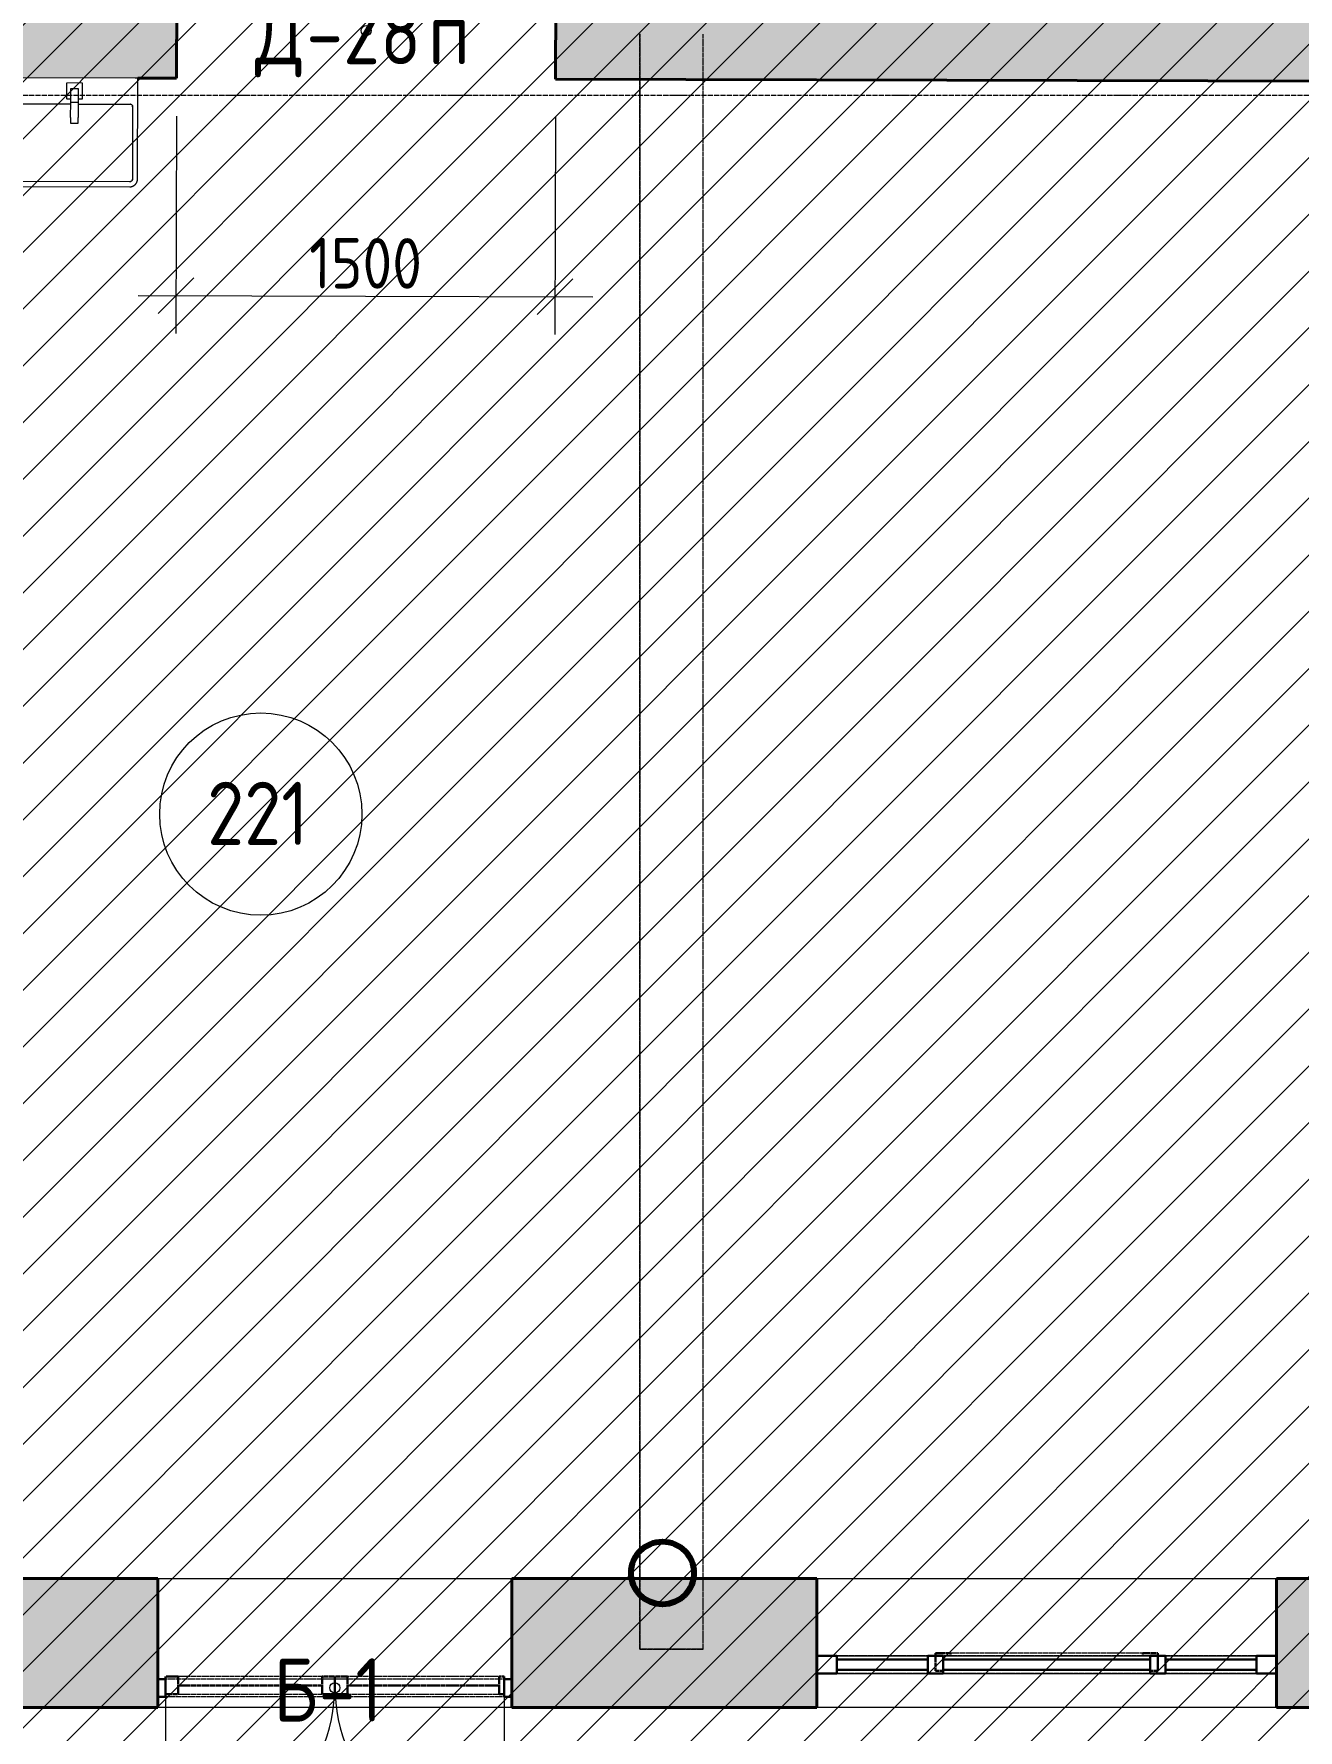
# Model space of a CAD drawing. Header units: millimetres. Extents: x -11886 to 379896, y -8130 to 47743.
# Drawn here: x 133442 to 138445, y 2291 to 8999 of the extents above; entities that cross this region are included whole.
import ezdxf

# ---------------------------------------------------------------- set-up
doc = ezdxf.new("R2010")
doc.units = ezdxf.units.MM
for name, pattern in [('ADSK_Линия сетки', [25, 20, -2.5, 0, -2.5]), ('ADSK_Сверху', [4.5, 3, -1.5]), ('ADSK_Снесено', [4.5, 3, -1.5])]:
    doc.linetypes.add(name, pattern=pattern)
for name, color, linetype, lineweight, true_color in [('_ Окна', 5, 'Continuous', 30, 0x0000ff), ('Витраж', 5, 'Continuous', 18, 0x0000ff), ('Двери', 5, 'Continuous', 18, 0x0000ff), ('Окна', 5, 'Continuous', 18, 0x0000ff), ('Панели витража', 5, 'Continuous', 18, 0x0000ff), ('планы со стояками отопление_dwg', 7, 'Continuous', 9, 0x767676), ('Сантехника', 5, 'Continuous', 18, 0x0000ff), ('Стены внутренние', 5, 'Continuous', 18, 0x0000ff), ('Стены наружные', 1, 'ADSK_Снесено', 18, 0xff0000)]:
    doc.layers.add(name, color=color, linetype=linetype, lineweight=lineweight, true_color=true_color)
for name, color, linetype, lineweight in [('Каркас', 7, 'Continuous', 18), ('Марки дверей', 7, 'Continuous', 20), ('Марки помещений', 7, 'Continuous', 20), ('Оси', 7, 'Continuous', 9), ('Размеры', 7, 'Continuous', 9), ('стояки', 7, 'Continuous', 9)]:
    doc.layers.add(name, color=color, linetype=linetype, lineweight=lineweight)
doc.styles.add('GOST Common_1', font='GOST_Common.ttf', dxfattribs={"width": 0.9, "height": 200})
doc.dimstyles.new('ADSK_Основной_2_мм_Округление_до_1_мм', dxfattribs={"dimscale": 304.8, "dimtxt": 201.142999, "dimasz": 0.463911, "dimexe": 0.492126, "dimexo": 0.492126, "dimgap": 0.098425, "dimtad": 1, "dimdec": 0, "dimdsep": 46, "dimtxsty": 'GOST Common_1', "dimblk1": 'OBLIQUE', "dimblk2": 'OBLIQUE', "dimsah": 1, "dimcen": 0.09, "dimdle": 0.492126, "dimazin": 2, "dimtfac": 1, "dimtdec": 4, "dimtix": 1, "dimtmove": 0, "dimatfit": 3, "dimfxl": 1, "dimtvp": 1, "dimtolj": 1, "dimtzin": 0, "dimlwd": 20, "dimlwe": 20, "dimarcsym": 2})

# ---------------------------------------------------------------- blocks, each defined once
blk = doc.blocks.new('Прямоугольный импост - 70х20_60мм-1225109-02 План 2-го этажа маркировочный')
at = {"layer": 'Витраж', "color": 161, "linetype": 'ADSK_Сверху', "true_color": 0xaaaaff}
for p, q in [((39665.6, 2434.5), (39665.6, 2364.5)), ((39745.6, 2434.5), (39665.6, 2434.5)), ((40135.6, 2434.5), (40105.6, 2434.5)), ((39745.6, 2364.5), (39665.6, 2364.5)), ((40135.6, 2364.5), (40105.6, 2364.5))]:
    blk.add_line(p, q, dxfattribs=at)
blk = doc.blocks.new('Прямоугольный импост - 70х20_60мм-1424711-02 План 2-го этажа маркировочный')
at = {"layer": 'Витраж', "color": 161, "linetype": 'ADSK_Сверху', "true_color": 0xaaaaff}
for p, q in [((-80, 35), (0, 35)), ((0, 35), (0, -35)), ((0, -35), (-80, -35))]:
    blk.add_line(p, q, dxfattribs=at)
blk = doc.blocks.new('Прямоугольный импост - 70х20_60мм-1424712-02 План 2-го этажа маркировочный')
at = {"layer": 'Витраж', "color": 161, "linetype": 'ADSK_Сверху', "true_color": 0xaaaaff}
for p, q in [((0, 35), (-80, 35)), ((0, -35), (0, 35)), ((-80, -35), (0, -35))]:
    blk.add_line(p, q, dxfattribs=at)
blk = doc.blocks.new('Прямоугольный импост - 70х20_60мм-1225111-02 План 2-го этажа маркировочный')
at = {"layer": 'Витраж', "color": 161, "linetype": 'ADSK_Сверху', "true_color": 0xaaaaff}
for p, q in [((40165.6, 2434.5), (40135.6, 2434.5)), ((41015.6, 2434.5), (40985.6, 2434.5)), ((40165.6, 2364.5), (40135.6, 2364.5)), ((41015.6, 2364.5), (40985.6, 2364.5))]:
    blk.add_line(p, q, dxfattribs=at)
blk = doc.blocks.new('Витраж-тент со смещением вовне - 60мм 30 сдвиг-1466942-02 План 2-го этажа маркировочный')
at = {"layer": '_ Окна', "color": 161, "linetype": 'ADSK_Сверху', "true_color": 0xaaaaff}
for p, q in [((-440, 25), (-440, -45)), ((-440, 25), (-410, 25)), ((-440, -45), (-440, 25)), ((440, 25), (410, 25)), ((440, -45), (440, 25)), ((440, -45), (440, 25)), ((-380, -45), (-440, -45)), ((-380, -35), (-380, -45)), ((380, -35), (380, -45)), ((380, -45), (440, -45))]:
    blk.add_line(p, q, dxfattribs=at)
at = {"layer": 'Окна', "color": 161, "linetype": 'ADSK_Сверху', "true_color": 0xaaaaff}
blk.add_line((-380, -45), (380, -45), dxfattribs=at)
blk = doc.blocks.new('Прямоугольный импост - 70х20_60мм-1225113-02 План 2-го этажа маркировочный')
at = {"layer": 'Витраж', "color": 161, "linetype": 'ADSK_Сверху', "true_color": 0xaaaaff}
for p, q in [((41045.6, 2434.5), (41015.6, 2434.5)), ((41485.6, 2434.5), (41405.6, 2434.5)), ((41485.6, 2364.5), (41485.6, 2434.5)), ((41045.6, 2364.5), (41015.6, 2364.5)), ((41485.6, 2364.5), (41405.6, 2364.5))]:
    blk.add_line(p, q, dxfattribs=at)
blk = doc.blocks.new('Прямоугольный импост - 70х60мм-1424709-02 План 2-го этажа маркировочный')
at = {"layer": 'Витраж', "color": 161, "linetype": 'ADSK_Сверху', "true_color": 0xaaaaff}
for p, q in [((-30, 35), (30, 35)), ((30, -35), (-30, -35))]:
    blk.add_line(p, q, dxfattribs=at)
blk = doc.blocks.new('Прямоугольный импост - 70х60мм-1225009-02 План 2-го этажа маркировочный')
at = {"layer": 'Витраж', "color": 161, "linetype": 'ADSK_Сверху', "true_color": 0xaaaaff}
for p, q in [((41045.6, 2434.5), (41045.6, 2364.5)), ((41405.6, 2434.5), (41045.6, 2434.5)), ((41405.6, 2364.5), (41405.6, 2434.5)), ((41405.6, 2364.5), (41045.6, 2364.5))]:
    blk.add_line(p, q, dxfattribs=at)
blk = doc.blocks.new('Прямоугольный импост - 70х60мм-1242018-02 План 2-го этажа маркировочный')
at = {"layer": 'Витраж', "color": 161, "linetype": 'ADSK_Сверху', "true_color": 0xaaaaff}
for p, q in [((40165.6, 2434.5), (40165.6, 2364.5)), ((40985.6, 2434.5), (40165.6, 2434.5)), ((40985.6, 2364.5), (40985.6, 2434.5)), ((40985.6, 2364.5), (40165.6, 2364.5))]:
    blk.add_line(p, q, dxfattribs=at)
blk = doc.blocks.new('Витраж-тент - 50мм правый-1510423-02 План 2-го этажа маркировочный')
at = {"layer": '_ Окна', "color": 161, "linetype": 'ADSK_Сверху', "true_color": 0xaaaaff}
for p, q in [((-335, 25), (-335, -45)), ((-335, 25), (-315, 25)), ((-335, -45), (-335, 25)), ((-315, 25), (-315, -45)), ((335, 25), (285, 25)), ((285, 25), (285, -45)), ((335, -45), (335, 25)), ((335, -45), (335, 25)), ((-315, -45), (-335, -45)), ((-315, -10), (285, -10)), ((285, -45), (335, -45))]:
    blk.add_line(p, q, dxfattribs=at)
at = {"layer": 'Окна', "color": 161, "linetype": 'ADSK_Сверху', "true_color": 0xaaaaff}
for p, q in [((285, 25), (-315, 25)), ((-315, -45), (285, -45))]:
    blk.add_line(p, q, dxfattribs=at)
blk = doc.blocks.new('Прямоугольный импост - 70х30мм-1301855-02 План 2-го этажа маркировочный')
at = {"layer": 'Витраж', "color": 161, "linetype": 'ADSK_Сверху', "true_color": 0xaaaaff}
for p, q in [((25793.9, 2342.4), (25793.9, 2272.4)), ((26493.9, 2342.4), (25793.9, 2342.4)), ((26493.9, 2272.4), (25793.9, 2272.4))]:
    blk.add_line(p, q, dxfattribs=at)
blk = doc.blocks.new('Прямоугольный импост - 70х30мм-1301848-02 План 2-го этажа маркировочный')
at = {"layer": 'Витраж', "color": 161, "linetype": 'ADSK_Сверху', "true_color": 0xaaaaff}
for p, q in [((-30, -35), (-30, 35)), ((-30, 35), (0, 35)), ((0, 35), (0, -35)), ((0, -35), (-30, -35))]:
    blk.add_line(p, q, dxfattribs=at)
blk = doc.blocks.new('Прямоугольный импост - 70х30мм-1301849-02 План 2-го этажа маркировочный')
at = {"layer": 'Витраж', "color": 161, "linetype": 'ADSK_Сверху', "true_color": 0xaaaaff}
for p, q in [((0, 35), (-30, 35)), ((-30, 35), (-30, -35)), ((0, -35), (0, 35)), ((-30, -35), (0, -35))]:
    blk.add_line(p, q, dxfattribs=at)
blk = doc.blocks.new('Витраж-тент - 50мм-1510424-02 План 2-го этажа маркировочный')
at = {"layer": '_ Окна', "color": 161, "linetype": 'ADSK_Сверху', "true_color": 0xaaaaff}
for p, q in [((-335, 25), (-335, -45)), ((-335, 25), (-285, 25)), ((-335, -45), (-335, 25)), ((-285, 25), (-285, -45)), ((335, 25), (285, 25)), ((285, 25), (285, -45)), ((335, -45), (335, 25)), ((335, -45), (335, 25)), ((-285, -45), (-335, -45)), ((-285, -10), (285, -10)), ((285, -45), (335, -45))]:
    blk.add_line(p, q, dxfattribs=at)
at = {"layer": 'Окна', "color": 161, "linetype": 'ADSK_Сверху', "true_color": 0xaaaaff}
for p, q in [((285, 25), (-285, 25)), ((-285, -45), (285, -45))]:
    blk.add_line(p, q, dxfattribs=at)
blk = doc.blocks.new('Прямоугольный импост - 70х30мм-1301856-02 План 2-го этажа маркировочный')
at = {"layer": 'Витраж', "color": 161, "linetype": 'ADSK_Сверху', "true_color": 0xaaaaff}
for p, q in [((27193.9, 2342.4), (26493.9, 2342.4)), ((27193.9, 2272.4), (27193.9, 2342.4)), ((27193.9, 2272.4), (26493.9, 2272.4))]:
    blk.add_line(p, q, dxfattribs=at)
blk = doc.blocks.new('Системная панель - _AR_Стекло_40мм_привязка по центру-V20-02 План 2-го этажа маркировочный')
at = {"layer": 'Панели витража', "lineweight": 30}
for p, q in [((180, 20), (-180, 20)), ((-180, 20), (-180, -20)), ((180, -20), (180, 20)), ((-180, -20), (180, -20))]:
    blk.add_line(p, q, dxfattribs=at)
blk = doc.blocks.new('Прямоугольный импост - 70х40_60мм-V8-02 План 2-го этажа маркировочный')
at = {"layer": 'Витраж'}
for p, q in [((41045.6, 2434.5), (41405.6, 2434.5)), ((41045.6, 2364.5), (41405.6, 2364.5))]:
    blk.add_line(p, q, dxfattribs=at)
blk = doc.blocks.new('Прямоугольный импост - 70х20_60мм-V21-02 План 2-го этажа маркировочный')
at = {"layer": 'Витраж', "lineweight": 30}
for p, q in [((-80, 35), (0, 35)), ((-80, -35), (-80, 35)), ((0, 35), (0, -35)), ((0, -35), (-80, -35))]:
    blk.add_line(p, q, dxfattribs=at)
blk = doc.blocks.new('Прямоугольный импост - 70х20_60мм-V22-02 План 2-го этажа маркировочный')
at = {"layer": 'Витраж', "lineweight": 30}
for p, q in [((0, 35), (-80, 35)), ((-80, 35), (-80, -35)), ((0, -35), (0, 35)), ((-80, -35), (0, -35))]:
    blk.add_line(p, q, dxfattribs=at)
blk = doc.blocks.new('Прямоугольный импост - 70х40_60мм-V9-02 План 2-го этажа маркировочный')
at = {"layer": 'Витраж'}
for p, q in [((39745.6, 2434.5), (40105.6, 2434.5)), ((39745.6, 2364.5), (40105.6, 2364.5))]:
    blk.add_line(p, q, dxfattribs=at)
blk = doc.blocks.new('Системная панель - _AR_Стекло_40мм_привязка по центру-V23-02 План 2-го этажа маркировочный')
at = {"layer": 'Панели витража', "lineweight": 30}
for p, q in [((410, 20), (-410, 20)), ((-410, 20), (-410, -20)), ((410, -20), (410, 20)), ((-410, -20), (410, -20))]:
    blk.add_line(p, q, dxfattribs=at)
blk = doc.blocks.new('Прямоугольный импост - 70х40_60мм-1229822-02 План 2-го этажа маркировочный')
at = {"layer": 'Витраж'}
for p, q in [((40165.6, 2434.5), (40985.6, 2434.5)), ((40165.6, 2364.5), (40985.6, 2364.5))]:
    blk.add_line(p, q, dxfattribs=at)
blk = doc.blocks.new('Прямоугольный импост - 70х60мм-V24-02 План 2-го этажа маркировочный')
at = {"layer": 'Витраж', "lineweight": 30}
for p, q in [((-30, 35), (30, 35)), ((-30, -35), (-30, 35)), ((30, 35), (30, -35)), ((30, -35), (-30, -35))]:
    blk.add_line(p, q, dxfattribs=at)
blk = doc.blocks.new('Дверь-Витраж-Двойная-Балконная - Дверь-Витраж-Двойная-Балконная-1405108-02 План 2-го этажа маркировочный')
at = {"layer": 'Двери'}
for p, q in [((-670, 35), (-670, 660)), ((670, 35), (670, 660))]:
    blk.add_line(p, q, dxfattribs=at)
for centre, start, end in [((-670, -10), 0, 90), ((670, -10), 90, 180)]:
    blk.add_arc(centre, 670, start, end, dxfattribs=at)
blk = doc.blocks.new('Прямоугольный импост - 70х30мм-1301847-02 План 2-го этажа маркировочный')
at = {"layer": 'Витраж', "lineweight": 30}
for p, q in [((-30, 35), (0, 35)), ((-30, -35), (-30, 35)), ((0, 35), (0, -35)), ((0, -35), (-30, -35))]:
    blk.add_line(p, q, dxfattribs=at)
blk = doc.blocks.new('Прямоугольный импост - 70х30мм-1301850-02 План 2-го этажа маркировочный')
at = {"layer": 'Витраж', "lineweight": 30}
for p, q in [((0, 35), (-30, 35)), ((-30, 35), (-30, -35)), ((0, -35), (0, 35)), ((-30, -35), (0, -35))]:
    blk.add_line(p, q, dxfattribs=at)
blk = doc.blocks.new('Parametric_Porcelain_bathroom_sink_20774 - 500х430мм-V219-02 План 2-го этажа маркировочный')
at = {"layer": 'Сантехника'}
for p, q in [((-125, 540), (-125, 140)), ((-105, 253.2), (-105, 540)), ((345, 570), (-95, 570)), ((-95, 550), (345, 550)), ((355, 540), (355, 253.2)), ((375, 140), (375, 540)), ((140, 319.1), (110, 319.1)), ((110, 319.1), (110, 296.1)), ((140, 319.1), (110, 319.1)), ((110, 236.5), (110, 296.1)), ((140, 296.1), (140, 319.1)), ((140, 296.1), (140, 236.5)), ((110, 243.2), (-95, 243.2)), ((93.2, 221.2), (93.2, 161.6)), ((110, 223.1), (95.1, 223.1)), ((110, 201.5), (110, 236.5)), ((140, 236.5), (110, 236.5)), ((110, 181.5), (110, 201.5)), ((345, 243.2), (140, 243.2)), ((140, 236.5), (140, 201.5)), ((154.6, 223.1), (140, 223.1)), ((140, 201.5), (140, 181.5)), ((156.5, 161.6), (156.5, 221.2)), ((-125, 140), (-120, 140)), ((-120, 140), (-115, 140)), ((-115, 140), (365, 140)), ((94.7, 160.1), (155, 160.1)), ((140, 181.5), (110, 181.5)), ((365, 140), (370, 140)), ((370, 140), (375, 140))]:
    blk.add_line(p, q, dxfattribs=at)
at = {"layer": 'Сантехника', "flags": 128}
for points in [[(-95, 570), (-96.2, 570), (-97.4, 569.9), (-98.6, 569.8), (-99.8, 569.6), (-101, 569.4), (-102.1, 569.1), (-103.3, 568.8), (-104.4, 568.5), (-105.6, 568.1), (-106.7, 567.6), (-107.8, 567.1), (-108.9, 566.6), (-109.9, 566), (-110.9, 565.4), (-111.9, 564.8), (-112.9, 564.1), (-113.9, 563.3), (-114.8, 562.6), (-115.7, 561.7), (-116.5, 560.9), (-117.3, 560), (-118.1, 559.1), (-118.9, 558.2), (-119.6, 557.2), (-120.2, 556.2), (-120.9, 555.2), (-121.5, 554.1), (-122, 553.1), (-122.5, 552), (-123, 550.9), (-123.4, 549.7), (-123.7, 548.6), (-124.1, 547.4), (-124.3, 546.3), (-124.6, 545.1), (-124.7, 543.9), (-124.9, 542.7), (-125, 541.5), (-125, 540.3), (-125, 540)], [(-105, 540), (-105, 540.4), (-105, 540.8), (-104.9, 541.2), (-104.9, 541.6), (-104.8, 542), (-104.7, 542.4), (-104.6, 542.8), (-104.5, 543.1), (-104.4, 543.5), (-104.2, 543.9), (-104, 544.3), (-103.9, 544.6), (-103.7, 545), (-103.5, 545.3), (-103.3, 545.6), (-103, 546), (-102.8, 546.3), (-102.5, 546.6), (-102.2, 546.9), (-102, 547.2), (-101.7, 547.4), (-101.4, 547.7), (-101.1, 548), (-100.7, 548.2), (-100.4, 548.4), (-100.1, 548.6), (-99.7, 548.8), (-99.4, 549), (-99, 549.2), (-98.6, 549.3), (-98.2, 549.5), (-97.9, 549.6), (-97.5, 549.7), (-97.1, 549.8), (-96.7, 549.9), (-96.3, 549.9), (-95.9, 550), (-95.5, 550), (-95.1, 550), (-95, 550)], [(-104.9, 541.3), (-105, 540.9), (-105, 540.5), (-105, 540.1), (-105, 540)], [(-101, 548), (-101.3, 547.8), (-101.6, 547.5), (-101.9, 547.2), (-102.2, 547), (-102.4, 546.7)], [(-95, 550), (-95.4, 550), (-95.8, 550), (-96.2, 549.9), (-96.6, 549.9)], [(375, 540), (375, 541.2), (374.9, 542.4), (374.8, 543.6), (374.6, 544.8), (374.4, 546), (374.1, 547.1), (373.8, 548.3), (373.5, 549.4), (373.1, 550.6), (372.6, 551.7), (372.1, 552.8), (371.6, 553.9), (371, 554.9), (370.4, 555.9), (369.8, 556.9), (369.1, 557.9), (368.3, 558.9), (367.6, 559.8), (366.7, 560.7), (365.9, 561.5), (365, 562.3), (364.1, 563.1), (363.2, 563.9), (362.2, 564.6), (361.2, 565.2), (360.2, 565.9), (359.1, 566.5), (358.1, 567), (357, 567.5), (355.9, 568), (354.7, 568.4), (353.6, 568.7), (352.4, 569.1), (351.3, 569.3), (350.1, 569.6), (348.9, 569.7), (347.7, 569.9), (346.5, 570), (345.3, 570), (345, 570)], [(346.3, 549.9), (345.9, 550), (345.5, 550), (345.1, 550), (345, 550)], [(345, 550), (345.4, 550), (345.8, 550), (346.2, 549.9), (346.6, 549.9), (347, 549.8), (347.4, 549.7), (347.8, 549.6), (348.1, 549.5), (348.5, 549.4), (348.9, 549.2), (349.3, 549), (349.6, 548.9), (350, 548.7), (350.3, 548.5), (350.6, 548.3), (351, 548), (351.3, 547.8), (351.6, 547.5), (351.9, 547.2), (352.2, 547), (352.4, 546.7), (352.7, 546.4), (353, 546.1), (353.2, 545.7), (353.4, 545.4), (353.6, 545.1), (353.8, 544.7), (354, 544.4), (354.2, 544), (354.3, 543.6), (354.5, 543.2), (354.6, 542.9), (354.7, 542.5), (354.8, 542.1), (354.9, 541.7), (354.9, 541.3), (355, 540.9), (355, 540.5), (355, 540.1), (355, 540)], [(353, 546), (352.8, 546.3), (352.5, 546.6), (352.2, 546.9), (352, 547.2), (351.7, 547.4)], [(355, 540), (355, 540.4), (355, 540.8), (354.9, 541.2), (354.9, 541.6)], [(-105, 253.2), (-105, 252.8), (-105, 252.4), (-104.9, 252), (-104.9, 251.6)], [(-95, 243.2), (-95.4, 243.2), (-95.8, 243.2), (-96.2, 243.2), (-96.6, 243.3), (-97, 243.4), (-97.4, 243.5), (-97.8, 243.6), (-98.1, 243.7), (-98.5, 243.8), (-98.9, 244), (-99.3, 244.1), (-99.6, 244.3), (-100, 244.5), (-100.3, 244.7), (-100.6, 244.9), (-101, 245.2), (-101.3, 245.4), (-101.6, 245.7), (-101.9, 245.9), (-102.2, 246.2), (-102.4, 246.5), (-102.7, 246.8), (-103, 247.1), (-103.2, 247.4), (-103.4, 247.8), (-103.6, 248.1), (-103.8, 248.5), (-104, 248.8), (-104.2, 249.2), (-104.3, 249.5), (-104.5, 249.9), (-104.6, 250.3), (-104.7, 250.7), (-104.8, 251.1), (-104.9, 251.5), (-104.9, 251.9), (-105, 252.3), (-105, 252.7), (-105, 253.1), (-105, 253.2)], [(-103, 247.2), (-102.8, 246.9), (-102.5, 246.6), (-102.2, 246.3), (-102, 246), (-101.7, 245.7)], [(-96.3, 243.3), (-95.9, 243.2), (-95.5, 243.2), (-95.1, 243.2), (-95, 243.2)], [(355, 253.2), (355, 252.8), (355, 252.4), (354.9, 252), (354.9, 251.6), (354.8, 251.2), (354.7, 250.8), (354.6, 250.4), (354.5, 250), (354.4, 249.6), (354.2, 249.3), (354, 248.9), (353.9, 248.6), (353.7, 248.2), (353.5, 247.9), (353.3, 247.5), (353, 247.2), (352.8, 246.9), (352.5, 246.6), (352.2, 246.3), (352, 246), (351.7, 245.7), (351.4, 245.5), (351.1, 245.2), (350.7, 245), (350.4, 244.8), (350.1, 244.5), (349.7, 244.4), (349.4, 244.2), (349, 244), (348.6, 243.9), (348.2, 243.7), (347.9, 243.6), (347.5, 243.5), (347.1, 243.4), (346.7, 243.3), (346.3, 243.3), (345.9, 243.2), (345.5, 243.2), (345.1, 243.2), (345, 243.2)], [(345, 243.2), (345.4, 243.2), (345.8, 243.2), (346.2, 243.2), (346.6, 243.3)], [(351, 245.2), (351.3, 245.4), (351.6, 245.7), (351.9, 245.9), (352.2, 246.2), (352.4, 246.5)], [(354.9, 251.9), (355, 252.3), (355, 252.7), (355, 253.1), (355, 253.2)]]:
    blk.add_lwpolyline(points, dxfattribs=at)
at = {"layer": 'Сантехника'}
for centre, radius, start, end in [((95.1, 221.2), 1.87, 90, 180), ((95.1, 221.2), 1.87, 120, 150), ((95.1, 221.2), 1.87, 120, 150), ((95.1, 221.2), 1.87, 120, 150), ((154.6, 221.2), 1.87, 0, 90), ((154.6, 221.2), 1.87, 30, 60), ((154.6, 221.2), 1.87, 30, 60), ((154.6, 221.2), 1.87, 30, 60), ((94.7, 161.6), 1.49, 180, 270), ((155, 161.6), 1.49, 270, 360)]:
    blk.add_arc(centre, radius, start, end, dxfattribs=at)
blk = doc.blocks.new('планы со стояками отопление_dwg-1484427-02 План 2-го этажа маркировочный')
at = {"layer": 'стояки', "color": 246, "lineweight": 80, "true_color": 0x7f001f}
blk.add_circle((201046.7, 241318.4), 124.3, dxfattribs=at)
blk = doc.blocks.new('ADSK_Марка_Помещение_ОдноЗначение - Номер-247393-02 План 2-го этажа маркировочный')
at = {"layer": 'Марки помещений'}
blk.add_circle((0, 0), 4, dxfattribs=at)
blk = doc.blocks.new('ADSK_Марка_Дверь - Типоразмер_ADSK_Марка-58376-02 План 2-го этажа маркировочный')
at = {"layer": 'Марки дверей', "lineweight": 9}
blk.add_circle((0, 0), 0.2, dxfattribs=at)
blk = doc.blocks.new('_Oblique')
at = {"color": 0, "linetype": 'ByBlock', "lineweight": -2}
blk.add_line((-0.5, -0.5), (0.5, 0.5), dxfattribs=at)
blk = doc.blocks.new('*D1596')
at = {"layer": 'Defpoints', "color": 0, "transparency": 16777216}
for p in [(134006.9, 8824.4), (135506.9, 8820.4), (135504.6, 7960.3)]:
    blk.add_point(p, dxfattribs=at)
at = {"layer": 'Размеры', "color": 0, "lineweight": 20, "transparency": 16777216}
for p, q in [((134006.5, 8674.4), (134004.2, 7814.2)), ((135506.5, 8670.4), (135504.2, 7810.3)), ((133854.6, 7964.6), (135654.6, 7959.9))]:
    blk.add_line(p, q, dxfattribs=at)
at = {"layer": 'Размеры', "color": 0, "lineweight": 20, "transparency": 16777216, "xscale": 141.4, "yscale": 141.4, "zscale": 141.4}
for p, rotation in [((134004.6, 7964.2), 179.8485505273575), ((135504.6, 7960.3), 359.8485505273575)]:
    blk.add_blockref('_Oblique', p, dxfattribs=dict(at, rotation=rotation))
at = {"layer": 'Размеры', "color": 0, "lineweight": 20, "transparency": 16777216, "insert": (134755, 8092.2), "char_height": 200, "width": 560.473, "attachment_point": 5, "rotation": 359.84855, "style": 'GOST Common_1'}
blk.add_mtext('\\A1;1500', dxfattribs=at)

msp = doc.modelspace()

# ---------------------------------------------------------------- hatches: boundary and pattern name
at = {"lineweight": 13, "true_color": 0x636466, "transparency": 33554559}
h = msp.add_hatch(dxfattribs=at)
h.set_pattern_fill('ANSI31', color=251, scale=50)
h.set_pattern_definition([(45, (108139.4, 85026.59), (-112.2532, 112.2532), [])])
h.paths.add_polyline_path([(158072.8, 8682.3), (164353.35, 8682.3), (164172.02, 43909.21), (154172.61, 43909.21), (154172.61, 21084.06), (154859.25, 21054.57), (154861.07, 11328.12), (108910.53, 11328.12), (108910.53, 8679.25), (108429.9, 8679.25), (108429.9, 456.79), (116412.4, 422.02), (116412.4, 2336.48), (127112.04, 2336.48), (127112.04, -2582.57), (139475.8, -2582.57), (139475.8, 2335.74), (150176.33, 2256.79), (150176.33, 300.23), (158072.8, 300.23)])
at = {"layer": 'Стены внутренние', "true_color": 0xc0c0c0}
h = msp.add_hatch(color=9, dxfattribs=at)
h.paths.add_polyline_path([(150643.87, 8780.41), (150640, 9160.42), (144072.23, 9177.78), (144072.23, 8797.78), (150641.87, 8780.41)])
h.paths.add_polyline_path([(142571.23, 8801.75), (142572.05, 9181.75), (135507.92, 9200.42), (135507.92, 8820.42), (142541.7, 8801.83)])
h.paths.add_polyline_path([(134006.92, 8824.39), (134007.74, 9204.38), (126996.32, 9222.92), (126996.32, 8842.92), (133964.74, 8824.5)])
h.paths.add_polyline_path([(125495.32, 8846.88), (125496.14, 9226.88), (123737.94, 9231.53), (123736.93, 8851.53), (125345.24, 8847.28)])
h.paths.add_polyline_path([(122236.94, 8855.5), (122237.76, 9235.5), (118638.72, 9245.01), (118638.72, 8865.01), (122211.13, 8855.57)])
h.paths.add_polyline_path([(117111.78, 8869.04), (117111.78, 9249.05), (116272.42, 9251.26), (116273.17, 8871.26), (117048.57, 8869.21)])
at = {"layer": 'Стены наружные', "linetype": 'Continuous', "true_color": 0xc0c0c0}
h = msp.add_hatch(color=9, dxfattribs=at)
h.paths.add_polyline_path([(150165.66, 2379.5), (150686.33, 2379.5), (150686.33, 2889.5), (149625.02, 2889.5), (149625.02, 2379.5)])
h.paths.add_polyline_path([(147805.02, 2379.5), (147805.02, 2889.5), (146815.58, 2889.5), (146815.58, 2379.5), (147624.34, 2379.5)])
h.paths.add_polyline_path([(144016.98, 2379.5), (144995.58, 2379.5), (144995.58, 2889.5), (144016.98, 2889.5), (144016.98, 2714.83)])
h.paths.add_polyline_path([(141209.01, 2379.5), (142196.98, 2379.5), (142196.98, 2889.5), (141209.01, 2889.5), (141209.01, 2714.83)])
h.paths.add_polyline_path([(138659.84, 2379.5), (139389.01, 2379.5), (139389.01, 2889.5), (138360.26, 2889.5), (138360.26, 2379.5)])
h.paths.add_polyline_path([(135333.35, 2379.5), (136540.26, 2379.5), (136540.26, 2889.5), (135333.35, 2889.5), (135333.35, 2714.83)])
h.paths.add_polyline_path([(132532.86, 2379.5), (133933.35, 2379.5), (133933.35, 2889.5), (132532.86, 2889.5), (132532.86, 2714.83)])
h.paths.add_polyline_path([(131132.86, 2379.5), (131132.86, 2889.5), (129903.4, 2889.5), (129903.4, 2379.5), (130908.57, 2379.5)])
h.paths.add_polyline_path([(127919.58, 2379.5), (128083.4, 2379.5), (128083.4, 2889.5), (127094.76, 2889.5), (127094.76, 2379.5), (127293.77, 2379.5)])
h.paths.add_polyline_path([(125274.76, 2379.5), (125274.76, 2889.5), (124257.12, 2889.5), (124257.12, 2379.5), (124752.45, 2379.5)])
h.paths.add_polyline_path([(116412.4, 2379.5), (116813.14, 2379.5), (116813.14, 2889.5), (116412.4, 2889.5), (116412.4, 2749.37)])
h.paths.add_polyline_path([(122004.71, 2379.5), (122437.12, 2379.5), (122437.12, 2889.5), (121410.9, 2889.5), (121410.9, 2379.5)])
h.paths.add_polyline_path([(119590.9, 2379.5), (119590.9, 2889.5), (118633.14, 2889.5), (118633.14, 2379.5)])

# ---------------------------------------------------------------- linework, layer by layer
at = {"layer": 'Каркас', "color": 253, "linetype": 'ADSK_Сверху', "true_color": 0xb2b2b2}
for p, q in [((135840.34, 8999.43), (135840.34, 2610.02)), ((136090.34, 2610.02), (136090.34, 8999.43)), ((136090.34, 2610.02), (135840.34, 2610.02))]:
    msp.add_line(p, q, dxfattribs=at)
at = {"layer": 'Каркас', "color": 253, "linetype": 'ADSK_Сверху', "true_color": 0xaaaaaa}
for p, q in [((135840.34, 2610.02), (135840.34, 8999.43)), ((136090.34, 2610.02), (136090.34, 8999.43)), ((135840.34, 2610.02), (136090.34, 2610.02))]:
    msp.add_line(p, q, dxfattribs=at)
at = {"layer": 'Оси', "linetype": 'ADSK_Линия сетки'}
msp.add_line((97053.17, 8756.79), (165281.12, 8756.79), dxfattribs=at)
at = {"layer": 'Стены внутренние', "color": 18, "lineweight": 40, "true_color": 0x000000}
for p, q in [((134006.92, 8824.39), (134007.74, 9134.38)), ((135507.73, 9130.42), (135506.91, 8820.42)), ((133853.2, 8824.79), (134006.92, 8824.39)), ((135506.91, 8820.42), (141665.27, 8804.14))]:
    msp.add_line(p, q, dxfattribs=at)
at = {"layer": 'Стены наружные', "color": 18, "linetype": 'Continuous', "lineweight": 40, "true_color": 0x000000}
for p, q in [((133933.35, 2889.5), (133231.74, 2889.5)), ((133933.35, 2379.5), (133933.35, 2889.5)), ((136540.26, 2889.5), (135333.35, 2889.5)), ((135333.35, 2889.5), (135333.35, 2379.5)), ((136540.26, 2379.5), (136540.26, 2889.5)), ((139389.01, 2889.5), (138360.26, 2889.5)), ((138360.26, 2889.5), (138360.26, 2379.5)), ((132532.86, 2379.5), (133933.35, 2379.5)), ((135333.35, 2379.5), (136540.26, 2379.5)), ((138360.26, 2379.5), (139389.01, 2379.5))]:
    msp.add_line(p, q, dxfattribs=at)
at = {"layer": 'Стены наружные', "color": 18, "linetype": 'Continuous', "true_color": 0x000000}
for p, q in [((133933.35, 2889.5), (135333.35, 2889.5)), ((136540.26, 2889.5), (138360.26, 2889.5)), ((135333.35, 2379.5), (133933.35, 2379.5)), ((138360.26, 2379.5), (136540.26, 2379.5))]:
    msp.add_line(p, q, dxfattribs=at)

# ---------------------------------------------------------------- block references
at = {"layer": '_ Окна', "color": 161, "linetype": 'ADSK_Сверху', "true_color": 0xaaaaff, "rotation": 180}
for name, p in [('Витраж-тент со смещением вовне - 60мм 30 сдвиг-1466942-02 План 2-го этажа маркировочный', (137450.26, 2549.5)), ('Витраж-тент - 50мм-1510424-02 План 2-го этажа маркировочный', (134298.35, 2457.41)), ('Витраж-тент - 50мм правый-1510423-02 План 2-го этажа маркировочный', (134968.35, 2457.41))]:
    msp.add_blockref(name, p, dxfattribs=at)
at = {"layer": 'Витраж', "color": 161, "linetype": 'ADSK_Сверху', "true_color": 0xaaaaff}
for name, p in [('Прямоугольный импост - 70х20_60мм-1225109-02 План 2-го этажа маркировочный', (96874.63, 150)), ('Прямоугольный импост - 70х60мм-1225009-02 План 2-го этажа маркировочный', (95574.63, 150)), ('Прямоугольный импост - 70х20_60мм-1225111-02 План 2-го этажа маркировочный', (96874.63, 150)), ('Прямоугольный импост - 70х60мм-1242018-02 План 2-го этажа маркировочный', (96874.63, 150)), ('Прямоугольный импост - 70х20_60мм-1225113-02 План 2-го этажа маркировочный', (96874.63, 150)), ('Прямоугольный импост - 70х60мм-1225009-02 План 2-го этажа маркировочный', (96874.63, 150)), ('Прямоугольный импост - 70х20_60мм-1424712-02 План 2-го этажа маркировочный', (138360.26, 2549.5)), ('Прямоугольный импост - 70х30мм-1301855-02 План 2-го этажа маркировочный', (108139.4, 150)), ('Прямоугольный импост - 70х30мм-1301856-02 План 2-го этажа маркировочный', (108139.4, 150)), ('Прямоугольный импост - 70х30мм-1301849-02 План 2-го этажа маркировочный', (135333.35, 2457.41))]:
    msp.add_blockref(name, p, dxfattribs=at)
at = {"layer": 'Витраж', "color": 161, "linetype": 'ADSK_Сверху', "true_color": 0xaaaaff, "extrusion": (0, 0, -1)}
for name, p in [('Прямоугольный импост - 70х20_60мм-1424711-02 План 2-го этажа маркировочный', (-136540.26, 2549.5)), ('Прямоугольный импост - 70х60мм-1424709-02 План 2-го этажа маркировочный', (-137010.26, 2549.5)), ('Прямоугольный импост - 70х60мм-1424709-02 План 2-го этажа маркировочный', (-137890.26, 2549.5)), ('Прямоугольный импост - 70х30мм-1301848-02 План 2-го этажа маркировочный', (-133933.35, 2457.41))]:
    msp.add_blockref(name, p, dxfattribs=at)
at = {"layer": 'Витраж', "extrusion": (0, 0, -1)}
for name, p in [('Прямоугольный импост - 70х20_60мм-V21-02 План 2-го этажа маркировочный', (-136540.26, 2549.5)), ('Прямоугольный импост - 70х60мм-V24-02 План 2-го этажа маркировочный', (-137010.26, 2549.5)), ('Прямоугольный импост - 70х60мм-V24-02 План 2-го этажа маркировочный', (-137890.26, 2549.5)), ('Прямоугольный импост - 70х30мм-1301847-02 План 2-го этажа маркировочный', (-133933.35, 2457.41))]:
    msp.add_blockref(name, p, dxfattribs=at)
at = {"layer": 'Витраж'}
for name, p in [('Прямоугольный импост - 70х40_60мм-V9-02 План 2-го этажа маркировочный', (96874.63, 150)), ('Прямоугольный импост - 70х40_60мм-1229822-02 План 2-го этажа маркировочный', (96874.63, 150)), ('Прямоугольный импост - 70х40_60мм-V8-02 План 2-го этажа маркировочный', (96874.63, 150)), ('Прямоугольный импост - 70х20_60мм-V22-02 План 2-го этажа маркировочный', (138360.26, 2549.5)), ('Прямоугольный импост - 70х30мм-1301850-02 План 2-го этажа маркировочный', (135333.35, 2457.41))]:
    msp.add_blockref(name, p, dxfattribs=at)
at = {"layer": 'Двери', "rotation": 180}
msp.add_blockref('Дверь-Витраж-Двойная-Балконная - Дверь-Витраж-Двойная-Балконная-1405108-02 План 2-го этажа маркировочный', (134633.35, 2457.41), dxfattribs=at)
at = {"layer": 'Марки дверей', "xscale": 99.99999999999993, "yscale": 99.99999999999993, "zscale": 99.99999999999993}
for p in [(134757.42, 9012.4), (134633.32, 2457.41)]:
    msp.add_blockref('ADSK_Марка_Дверь - Типоразмер_ADSK_Марка-58376-02 План 2-го этажа маркировочный', p, dxfattribs=at)
at = {"layer": 'Марки помещений', "xscale": 99.99999999999993, "yscale": 99.99999999999993, "zscale": 99.99999999999993}
msp.add_blockref('ADSK_Марка_Помещение_ОдноЗначение - Номер-247393-02 План 2-го этажа маркировочный', (134340.36, 5913.59), dxfattribs=at)
at = {"layer": 'Панели витража', "rotation": 180}
for name, p in [('Системная панель - _AR_Стекло_40мм_привязка по центру-V20-02 План 2-го этажа маркировочный', (136800.26, 2549.5)), ('Системная панель - _AR_Стекло_40мм_привязка по центру-V23-02 План 2-го этажа маркировочный', (137450.26, 2549.5)), ('Системная панель - _AR_Стекло_40мм_привязка по центру-V20-02 План 2-го этажа маркировочный', (138100.26, 2549.5))]:
    msp.add_blockref(name, p, dxfattribs=at)
at = {"layer": 'планы со стояками отопление_dwg', "color": 6, "true_color": 0xff00ff}
msp.add_blockref('планы со стояками отопление_dwg-1484427-02 План 2-го этажа маркировочный', (-65116.64, -238406.38), dxfattribs=at)
at = {"layer": 'Сантехника', "rotation": 179.8485505277053}
msp.add_blockref('Parametric_Porcelain_bathroom_sink_20774 - 500х430мм-V219-02 План 2-го этажа маркировочный', (133728.74, 8965.12), dxfattribs=at)

# ---------------------------------------------------------------- texts
at = {"layer": 'Марки дверей', "lineweight": 9, "char_height": 250, "attachment_point": 1, "style": 'GOST Common_1'}
for s, insert, width in [('\\fGOST Common|b0|i0|c204|p34|;\\W.9;Д', (134317.59, 9129.42), 245.3164), ('-28', (134519.99, 9129.42), 584.4302), ('\\fGOST Common|b0|i0|c204|p34|;\\W.9;п', (135002.2, 9129.42), 194.8101), ('\\fGOST Common|b0|i0|c204|p34|;\\W.9;Б', (134390.15, 2574.42), 216.4556), ('-1', (134568.74, 2574.42), 331.8986)]:
    msp.add_mtext(s, dxfattribs=dict(at, insert=insert, width=width))
at = {"layer": 'Марки помещений', "lineweight": 9, "insert": (134127.95, 6041.32), "char_height": 250, "width": 526.7087, "attachment_point": 1, "style": 'GOST Common_1'}
msp.add_mtext('221', dxfattribs=at)

# ---------------------------------------------------------------- dimensions: what is measured, and where the dimension line sits
at = {"layer": 'Размеры', "lineweight": 20}
dim = msp.add_linear_dim(base=(135504.64, 7960.26), p1=(134006.92, 8824.39), p2=(135506.91, 8820.42), angle=359.848551, dimstyle='ADSK_Основной_2_мм_Округление_до_1_мм', override={"dimpost": '<>', "dimfxl": 1500}, dxfattribs=at)
dim.commit()
dim.dimension.update_dxf_attribs({"geometry": '*D1596', "text_midpoint": (134754.98, 8092.25)})

doc.saveas('drawing.dxf')
